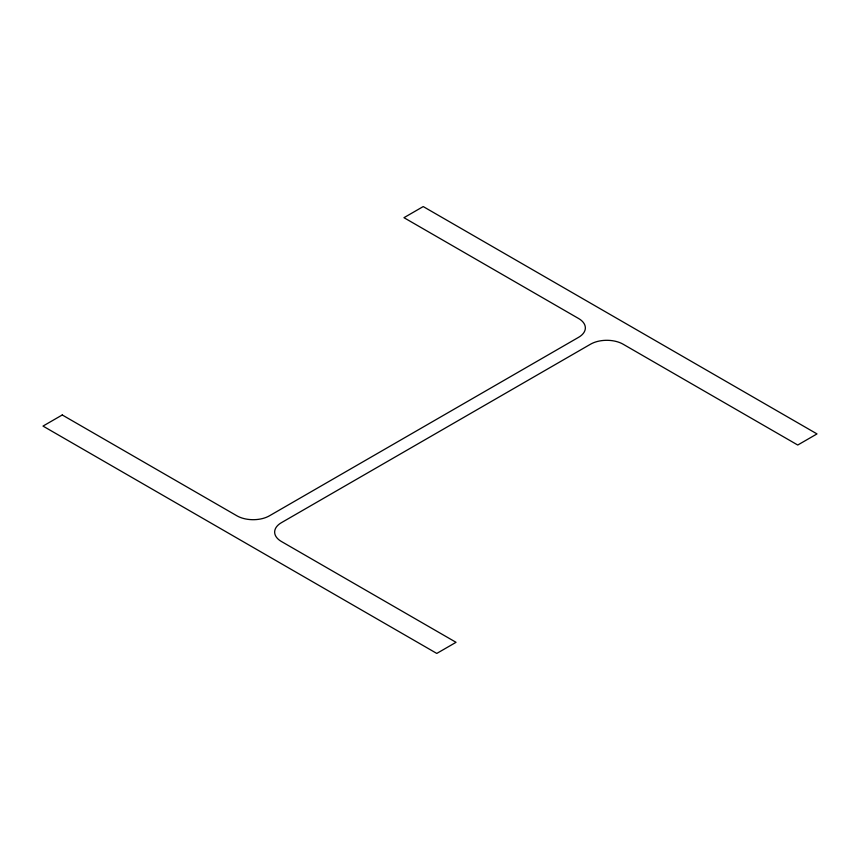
<?xml version="1.0" encoding="UTF-8"?>
<svg xmlns="http://www.w3.org/2000/svg" width="860" height="860" viewBox="0 0 860 860"><rect width="100%" height="100%" fill="white"/><g stroke="black" fill="none" stroke-linecap="round" stroke-linejoin="round"><path stroke-width="1.29" d="M62.253 414.971L43 426.087L436.783 653.428L456.036 642.312L281.381 541.477A23.016 13.287 0 0 1 281.381 522.697L590.551 344.193A23.016 13.287 0 0 1 623.091 344.193L797.747 445.029L817 433.913L423.217 206.572L403.963 217.688L578.619 318.522A23.016 13.287 0 0 1 578.619 337.303L269.449 515.807A23.016 13.287 0 0 1 236.908 515.807L62.253 414.971"/></g></svg>
